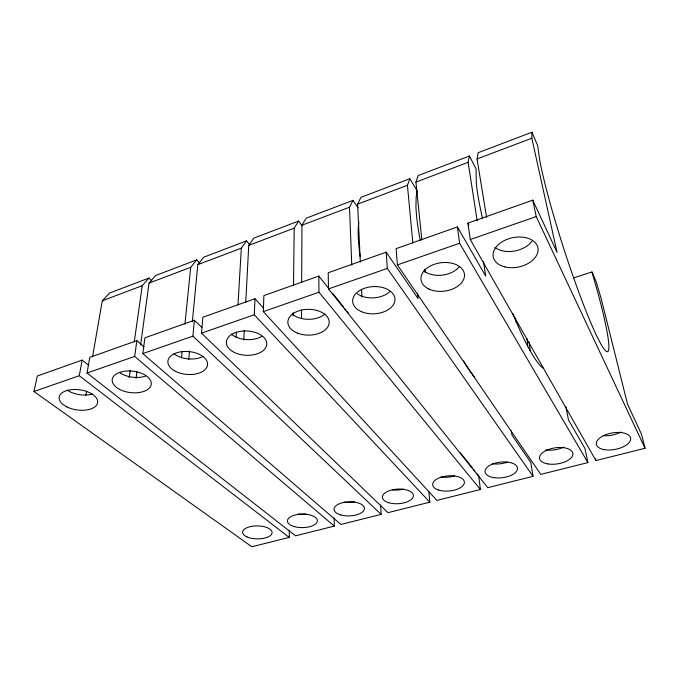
<?xml version="1.0" encoding="UTF-8"?>
<svg xmlns="http://www.w3.org/2000/svg" width="679" height="679" viewBox="0 0 679 679"><rect width="100%" height="100%" fill="white"/><g stroke="black" fill="none" stroke-linecap="round" stroke-linejoin="round"><path stroke-width="1.02" d="M301.501 318.298L301.535 309.836M301.671 282.337L301.951 225.216L306.204 218.171L352.97 200.373L358.079 207.833M88.728 365.319L82.125 360.099L37.286 376.013L33.95 391.503L251.85 546.765L289.212 537.403L289.296 530.282M293.158 315.862L293.201 312.696M293.523 285.222L294.202 228.152L298.582 221.074L302.24 225.818M573.424 277.932L591.978 271.982L596.103 281.564L601.068 298.157L627.532 404.141L641.434 434.059L645.05 448.267L595.916 460.574L470.284 239.534L467.89 223.17L532.777 200.144L557.06 252.427L531.835 138.21L531.912 132.235L478.186 152.69L477.04 158.945L486.614 217.45M476.7 473.28L478.661 475.724L480.401 489.508L436.911 500.406L263.299 311.627L263.893 295.586L318.807 276.09L328.738 288.49M429.807 502.188L254.269 314.767L254.981 298.743L202.877 317.237L201.485 333.151L387.981 512.662L429.807 502.188L428.873 491.689M243.803 339.95L244.296 330.486M245.773 302.113L248.735 245.365L253.844 238.108L298.582 221.074M236.088 337.412L236.402 332.158M237.998 304.863L241.317 248.166L246.545 240.884L249.787 244.661M381.148 514.376L192.912 336.139L194.415 320.242L144.916 337.811L142.811 353.589L340.9 524.46L381.148 514.376L380.647 505.023M188.728 359.463L189.534 351.035M192.361 321.532L197.81 264.632L203.7 257.205L246.545 240.884M181.497 357.841L182.142 351.527M184.926 324.155L190.714 267.322L196.715 259.862L200.118 263.469M358.835 222.075L358.291 227.151A104.608 28.73 71.7 0 0 360.142 256.39M136.063 378.271L136.92 371.999M140.629 344.805L149.041 283.092L155.635 275.504L196.715 259.862M334.314 526.106L134.663 356.424L136.869 340.671L89.781 357.383L87.031 373.009L295.552 535.816L334.314 526.106L334.153 517.882M129.197 377.609L130.232 370.293M134.238 342.089L142.242 285.664L148.939 278.05L151.782 280.809M85.86 395.237L86.581 391.087M92.539 356.831L102.283 300.789L109.531 293.056L148.939 278.05M33.95 391.503L79.29 375.708L82.125 360.099M477.167 220.785L468.128 162.323L469.444 156.026L418.205 175.53L415.921 182.082L421.837 239.814M412.857 242.989L407.425 185.299L409.861 178.704L417.169 190.901L416.176 196.952L415.938 205.873A106.9 23.052 71.9 0 0 420.259 240.366M360.32 262.119L357.621 204.15L360.939 197.334L409.861 178.704M351.764 265.141L349.515 207.214L352.97 200.373M102.283 300.789L142.242 285.664M149.041 283.092L190.714 267.322M197.81 264.632L241.317 248.166M248.735 245.365L294.202 228.152M301.951 225.216L349.515 207.214M357.621 204.15L407.425 185.299M415.921 182.082L468.128 162.323M477.04 158.945L531.835 138.21M417.593 293.336L418.094 298.582L386.181 252.181L328.212 272.754L328.5 288.914L487.794 487.658L533.057 476.319L530.732 462.399L511.983 435.129L511.338 430.953M483.465 261.508L485.723 276.124L457.391 226.905L396.112 248.65L397.393 264.92L540.756 474.392L587.895 462.586L584.95 448.513L568.518 419.97L565.819 406.568M87.031 373.009L134.663 356.424M142.811 353.589L192.912 336.139M201.485 333.151L254.269 314.767M263.299 311.627L318.969 292.233L480.401 489.508M328.5 288.914L387.31 268.434L533.057 476.319M397.393 264.92L459.607 243.252L457.391 226.905M470.284 239.534L536.215 216.576L532.777 200.144M79.29 375.708L289.212 537.403M136.869 340.671L143.965 346.859M194.415 320.242L201.892 327.507M254.981 298.743L263.554 308.122M332.71 293.455L343.302 306.679M344.626 308.334L345.951 309.989M347.275 311.636L348.599 313.291M460.396 452.918L472.134 467.585M473.441 469.206L474.748 470.836M459.607 243.252L587.895 462.586M467.89 223.17L468.926 225.012M469.444 156.026L476.038 168.833L476.344 183.585A109.294 16.839 72 0 0 482.506 218.273M536.215 216.576L645.05 448.267M531.912 132.235L537.709 145.722L539.703 160.202A111.797 10.032 72.1 0 0 592.164 325.903A111.797 10.032 72.1 0 0 598.717 295.934L591.978 271.982M595.475 458.563L595.916 460.574M424.85 269.207L425.173 272.355M386.181 252.181L387.31 268.434M361.593 289.526L361.932 296.901M318.807 276.09L318.969 292.233M620.903 432.031A17.213 8.479 -10.5 0 1 603.325 435.689M532.226 240.892A22.475 15.031 -12.2 0 1 494.881 247.36M515.336 317.976A100.017 18.511 71.9 0 1 516.201 322.219M529.17 342.106A108.419 19.131 71.9 0 1 530.138 350.678M526.929 338.422A100.331 17.688 71.9 0 1 527.744 346.375M543.412 368.358A109.294 16.839 72 0 1 512.713 313.342M563.757 447.045A16.644 8.233 -8.7 0 1 545.695 449.888M459.428 266.677A21.584 14.403 -7.6 0 1 423.84 270.887M474.383 376.87A106.9 23.052 71.9 0 1 463.604 360.939M507.221 462.136A16.16 7.97 -6.8 0 1 492.25 463.74M389.899 291.58A20.905 13.716 -3.4 0 1 357.162 293.71M454.616 475.809A15.744 7.698 -5 0 1 440.917 477.048M324.995 313.995A20.387 12.994 0.2 0 1 292.191 314.08M403.182 489.169A15.388 7.427 -3.4 0 1 392.504 489.958M261.704 336.394A19.988 12.281 3.1 0 1 231.233 334.06M354.582 501.705A15.082 7.146 -1.9 0 1 344.083 502.154M203.114 356.399A19.674 11.577 5.3 0 1 173.968 353.725M305.957 514.02A14.828 6.866 -0.5 0 1 298.378 514.003M145.416 376.149A19.419 10.898 7 0 1 119.445 372.457M92.412 394.049A19.207 10.261 8.3 0 1 67.28 390.196M505.023 266.949A22.797 14.938 -11.8 0 0 538.082 249.176A22.797 14.938 -11.8 0 0 503.606 240.935A22.797 14.938 -11.8 0 0 505.023 266.949M604.276 449.634A17.408 8.36 -10.3 0 0 630.664 439.186A17.408 8.36 -10.3 0 0 605.532 434.806A17.408 8.36 -10.3 0 0 604.276 449.634M428.933 289.076A21.889 14.301 -7.4 0 0 464.232 277.669A21.889 14.301 -7.4 0 0 435.027 264.063A21.889 14.301 -7.4 0 0 428.933 289.076M547.945 463.935A16.831 8.114 -8.5 0 0 572.881 453.928A16.831 8.114 -8.5 0 0 547.758 449.778A16.831 8.114 -8.5 0 0 547.945 463.935M361.423 311.661A21.193 13.605 -3.3 0 0 394.881 300.856A21.193 13.605 -3.3 0 0 365.149 288.066A21.193 13.605 -3.3 0 0 361.423 311.661M493.905 477.643A16.33 7.859 -6.7 0 0 517.474 468.069A16.33 7.859 -6.7 0 0 492.385 464.122A16.33 7.859 -6.7 0 0 493.905 477.643M297.41 333.083A20.659 12.884 0.1 0 0 329.171 322.822A20.659 12.884 0.1 0 0 299.006 310.778A20.659 12.884 0.1 0 0 297.41 333.083M438.49 490.009A15.906 7.588 -5 0 0 464.19 483.626A15.906 7.588 -5 0 0 442.92 476.7A15.906 7.588 -5 0 0 438.49 490.009M232.422 351.382A20.251 12.163 2.9 0 0 266.176 346.791A20.251 12.163 2.9 0 0 241.138 331.233A20.251 12.163 2.9 0 0 232.422 351.382M388.609 502.698A15.549 7.316 -3.4 0 0 413.316 496.561A15.549 7.316 -3.4 0 0 391.766 489.958A15.549 7.316 -3.4 0 0 388.609 502.698M174.562 370.827A19.92 11.458 5 0 0 207.197 366.431A19.92 11.458 5 0 0 181.42 351.73A19.92 11.458 5 0 0 174.562 370.827M340.646 514.903A15.235 7.036 -1.9 0 0 364.411 509.004A15.235 7.036 -1.9 0 0 342.623 502.698A15.235 7.036 -1.9 0 0 340.646 514.903M119.479 389.339A19.657 10.788 6.7 0 0 151.078 385.129A19.657 10.788 6.7 0 0 124.656 371.209A19.657 10.788 6.7 0 0 119.479 389.339M294.482 526.649A14.972 6.756 -0.6 0 0 317.373 520.963A14.972 6.756 -0.6 0 0 295.373 514.945A14.972 6.756 -0.6 0 0 294.482 526.649M66.992 406.976A19.445 10.151 7.9 0 0 97.606 402.936A19.445 10.151 7.9 0 0 70.641 389.746A19.445 10.151 7.9 0 0 66.992 406.976M246.969 536.919A14.743 6.484 0.6 0 0 271.6 534.161A14.743 6.484 0.6 0 0 253.437 526.106A14.743 6.484 0.6 0 0 246.969 536.919"/></g></svg>
